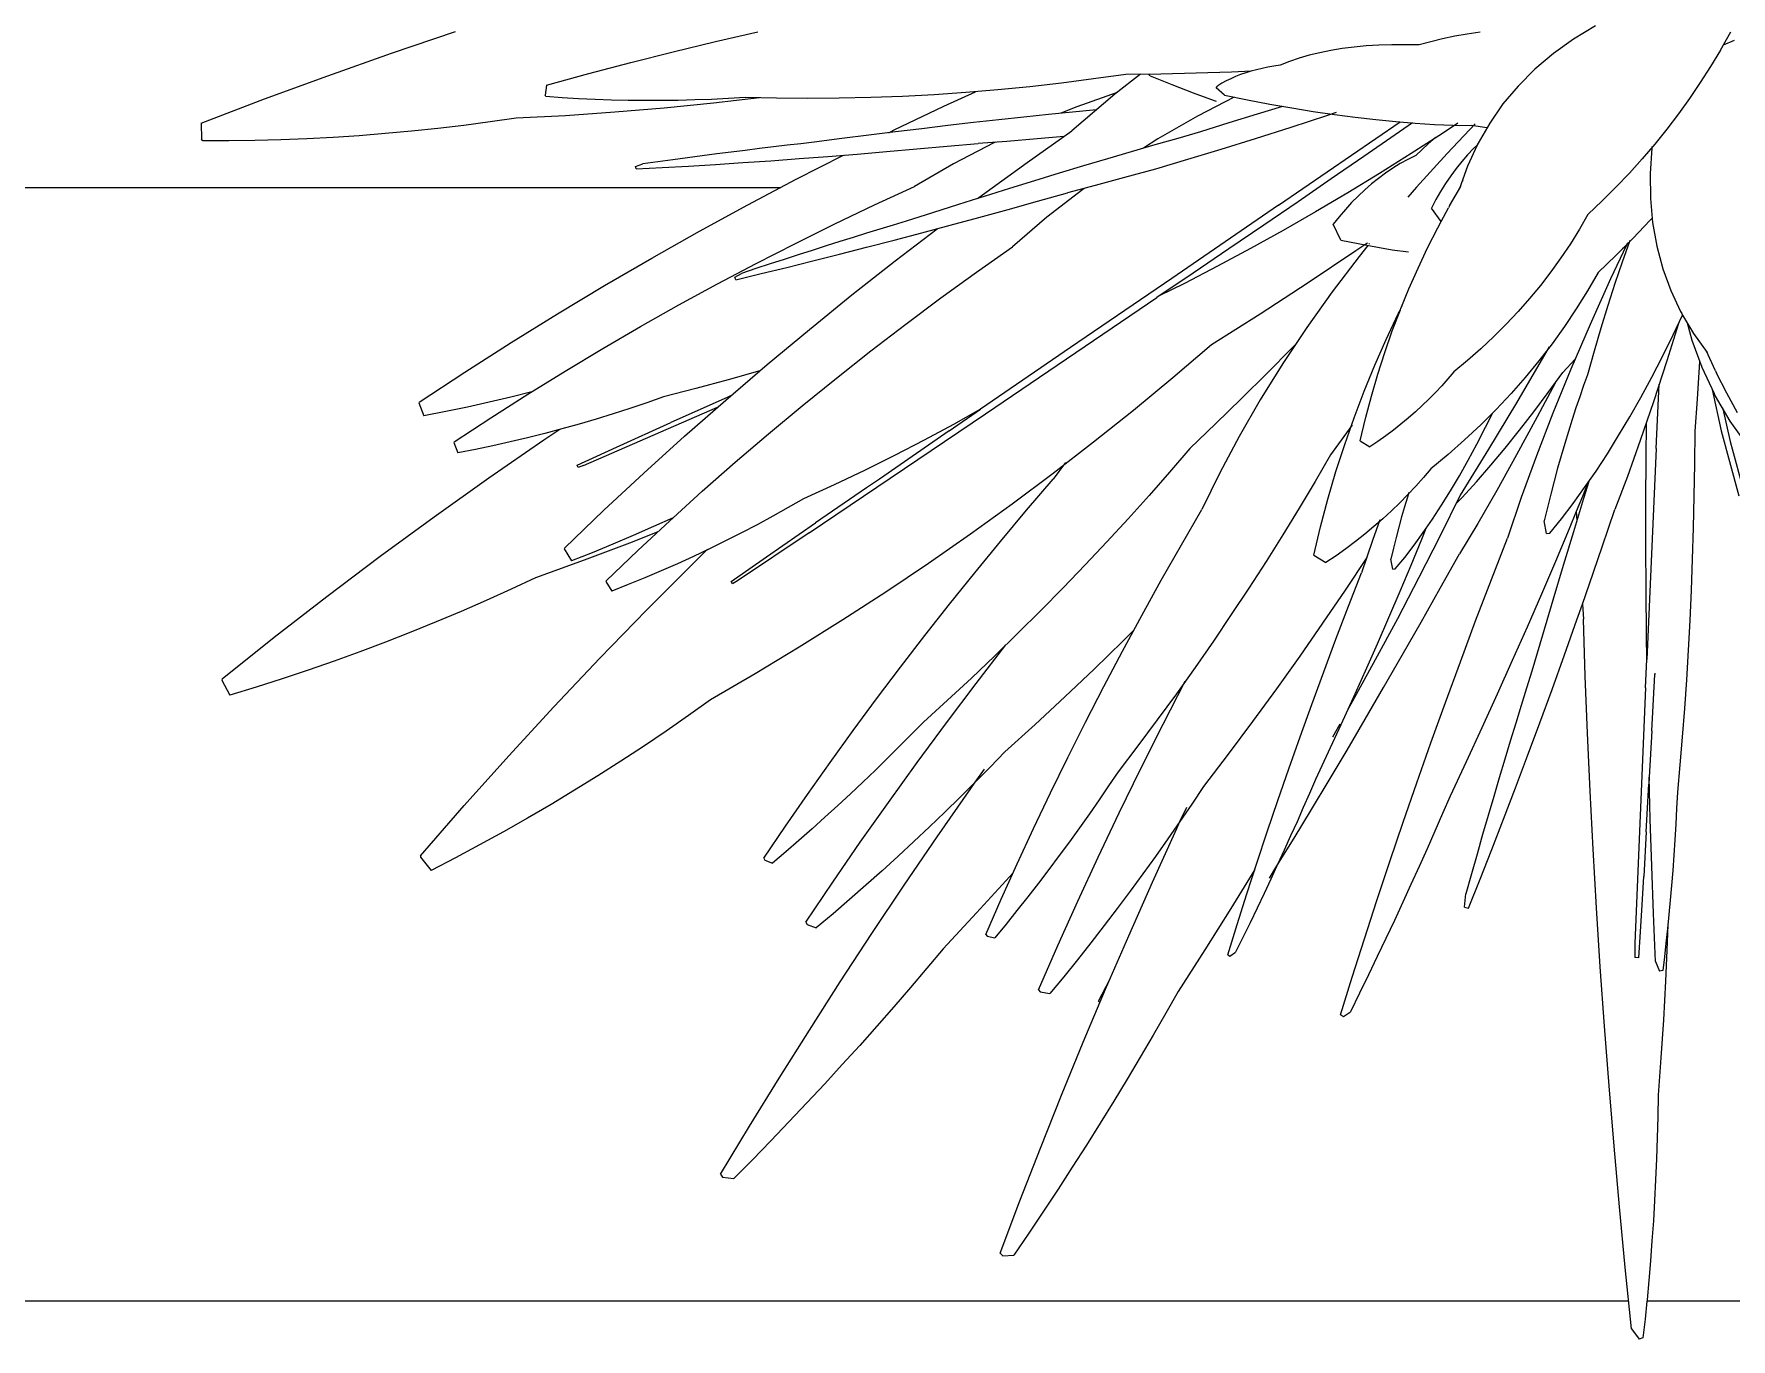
# Model space of a CAD drawing. Header units: metres. Extents: x 244.4 to 340.3, y -4.1 to 64.3.
# Drawn here: x 249.358 to 249.987, y 40.373 to 40.857 of the extents above; entities that cross this region are included whole.
import ezdxf

# ---------------------------------------------------------------- set-up
doc = ezdxf.new("R2010")
doc.units = ezdxf.units.M
doc.layers.add('Edges', color=7, linetype='Continuous')

msp = doc.modelspace()

# ---------------------------------------------------------------- linework, layer by layer
at = {"layer": 'Edges'}
for p, q in [((249.93662, 40.85987), (249.92851, 40.85496)), ((249.49048, 40.8497), (249.51413, 40.85774)), ((249.59486, 40.85024), (249.61053, 40.854)), ((249.61053, 40.854), (249.62622, 40.85758)), ((249.87555, 40.85394), (249.87132, 40.85275)), ((249.87992, 40.85502), (249.87555, 40.85394)), ((249.88444, 40.85597), (249.87992, 40.85502)), ((249.88911, 40.85679), (249.88444, 40.85597)), ((249.89392, 40.8575), (249.88911, 40.85679)), ((249.92851, 40.85496), (249.92102, 40.84959)), ((249.98289, 40.8508), (249.98678, 40.85768)), ((249.98803, 40.85439), (249.98396, 40.85268)), ((249.4669, 40.84136), (249.49048, 40.8497)), ((249.57919, 40.84628), (249.59486, 40.85024)), ((249.82678, 40.84781), (249.82318, 40.84658)), ((249.83053, 40.84891), (249.82678, 40.84781)), ((249.83444, 40.84988), (249.83053, 40.84891)), ((249.83851, 40.85071), (249.83444, 40.84988)), ((249.84274, 40.8514), (249.83851, 40.85071)), ((249.84712, 40.85196), (249.84274, 40.8514)), ((249.85166, 40.85239), (249.84712, 40.85196)), ((249.85635, 40.85268), (249.85166, 40.85239)), ((249.86119, 40.85284), (249.85635, 40.85268)), ((249.86618, 40.85286), (249.86119, 40.85284)), ((249.87132, 40.85275), (249.86618, 40.85286)), ((249.92102, 40.84959), (249.91414, 40.84378)), ((249.98289, 40.8508), (249.97926, 40.84476)), ((249.4434, 40.83273), (249.4669, 40.84136)), ((249.54791, 40.83783), (249.56354, 40.84215)), ((249.56354, 40.84215), (249.57919, 40.84628)), ((249.76251, 40.84185), (249.75064, 40.84014)), ((249.76801, 40.8419), (249.75849, 40.8345)), ((249.77553, 40.84197), (249.76251, 40.84185)), ((249.77163, 40.84132), (249.77114, 40.84193)), ((249.77163, 40.84132), (249.77961, 40.83811)), ((249.78858, 40.84227), (249.77553, 40.84197)), ((249.80167, 40.84273), (249.78858, 40.84227)), ((249.80325, 40.84104), (249.80149, 40.84026)), ((249.80918, 40.84309), (249.80167, 40.84273)), ((249.80508, 40.84176), (249.80325, 40.84104)), ((249.80697, 40.84242), (249.80508, 40.84176)), ((249.80894, 40.84303), (249.80697, 40.84242)), ((249.81097, 40.84358), (249.80894, 40.84303)), ((249.81306, 40.84407), (249.81097, 40.84358)), ((249.81523, 40.84451), (249.81306, 40.84407)), ((249.81746, 40.84489), (249.81523, 40.84451)), ((249.81975, 40.84522), (249.81746, 40.84489)), ((249.82318, 40.84658), (249.81975, 40.84522)), ((249.91414, 40.84378), (249.90791, 40.83754)), ((249.97926, 40.84476), (249.97545, 40.83882)), ((249.54791, 40.83783), (249.54733, 40.83418)), ((249.69152, 40.83431), (249.67977, 40.83369)), ((249.7033, 40.83511), (249.69152, 40.83431)), ((249.69512, 40.83001), (249.70682, 40.83541)), ((249.7151, 40.8361), (249.7033, 40.83511)), ((249.72693, 40.83726), (249.7151, 40.8361)), ((249.73878, 40.83861), (249.72693, 40.83726)), ((249.75064, 40.84014), (249.73878, 40.83861)), ((249.75849, 40.8345), (249.74258, 40.82091)), ((249.75935, 40.83516), (249.74443, 40.82985)), ((249.77961, 40.83811), (249.78748, 40.83507)), ((249.78748, 40.83507), (249.79524, 40.83219)), ((249.79603, 40.83683), (249.79662, 40.8376)), ((249.79916, 40.83413), (249.79603, 40.83683)), ((249.79818, 40.83854), (249.79662, 40.8376)), ((249.7998, 40.83943), (249.79818, 40.83854)), ((249.80149, 40.84026), (249.7998, 40.83943)), ((249.90791, 40.83754), (249.90232, 40.83088)), ((249.97545, 40.83882), (249.97148, 40.83297)), ((249.41997, 40.8238), (249.4434, 40.83273)), ((249.54767, 40.83367), (249.54733, 40.83418)), ((249.55371, 40.83322), (249.54767, 40.83367)), ((249.55979, 40.83285), (249.55371, 40.83322)), ((249.56588, 40.83255), (249.55979, 40.83285)), ((249.572, 40.83233), (249.56588, 40.83255)), ((249.57813, 40.83218), (249.572, 40.83233)), ((249.59143, 40.82933), (249.57316, 40.82779)), ((249.58429, 40.83211), (249.57813, 40.83218)), ((249.59046, 40.83212), (249.58429, 40.83211)), ((249.59665, 40.8322), (249.59046, 40.83212)), ((249.60972, 40.83117), (249.59143, 40.82933)), ((249.60286, 40.83236), (249.59665, 40.8322)), ((249.60908, 40.8326), (249.60286, 40.83236)), ((249.61531, 40.83291), (249.60908, 40.8326)), ((249.62683, 40.83317), (249.60972, 40.83117)), ((249.62156, 40.8333), (249.61531, 40.83291)), ((249.63311, 40.83302), (249.62156, 40.8333)), ((249.64472, 40.83291), (249.63311, 40.83302)), ((249.65636, 40.83299), (249.64472, 40.83291)), ((249.66805, 40.83325), (249.65636, 40.83299)), ((249.67977, 40.83369), (249.66805, 40.83325)), ((249.67676, 40.82124), (249.69512, 40.83001)), ((249.74443, 40.82985), (249.73851, 40.82743)), ((249.75165, 40.82873), (249.74282, 40.82787)), ((249.75174, 40.82874), (249.75165, 40.82873)), ((249.80267, 40.83341), (249.78906, 40.82636)), ((249.79524, 40.83219), (249.79608, 40.83189)), ((249.79916, 40.83413), (249.80759, 40.83241)), ((249.80759, 40.83241), (249.81588, 40.83084)), ((249.82064, 40.83), (249.81127, 40.82711)), ((249.81588, 40.83084), (249.82402, 40.82941)), ((249.82402, 40.82941), (249.83203, 40.82811)), ((249.83203, 40.82811), (249.83988, 40.82696)), ((249.90232, 40.83088), (249.89739, 40.82382)), ((249.97148, 40.83297), (249.96735, 40.82723)), ((249.41997, 40.8238), (249.42001, 40.81778)), ((249.50755, 40.8218), (249.49785, 40.82079)), ((249.51726, 40.82295), (249.50755, 40.8218)), ((249.52697, 40.82421), (249.51726, 40.82295)), ((249.53668, 40.82561), (249.52697, 40.82421)), ((249.55491, 40.82655), (249.53668, 40.82561)), ((249.57316, 40.82779), (249.55491, 40.82655)), ((249.68696, 40.82172), (249.67718, 40.82054)), ((249.6966, 40.82286), (249.68696, 40.82172)), ((249.70612, 40.82396), (249.6966, 40.82286)), ((249.7155, 40.825), (249.70612, 40.82396)), ((249.72475, 40.82601), (249.7155, 40.825)), ((249.73386, 40.82696), (249.72475, 40.82601)), ((249.74282, 40.82787), (249.73386, 40.82696)), ((249.78906, 40.82636), (249.77447, 40.81794)), ((249.80077, 40.82384), (249.79017, 40.8205)), ((249.81127, 40.82711), (249.80077, 40.82384)), ((249.82374, 40.8222), (249.81054, 40.81797)), ((249.81919, 40.79344), (249.86418, 40.82423)), ((249.83733, 40.82666), (249.82374, 40.8222)), ((249.84045, 40.82771), (249.83733, 40.82666)), ((249.83988, 40.82696), (249.84759, 40.82595)), ((249.84759, 40.82595), (249.85515, 40.82508)), ((249.85515, 40.82508), (249.86256, 40.82436)), ((249.86874, 40.82386), (249.86234, 40.81941)), ((249.86256, 40.82436), (249.86982, 40.82377)), ((249.86982, 40.82377), (249.87693, 40.82333)), ((249.87693, 40.82333), (249.88389, 40.82303)), ((249.88553, 40.82377), (249.87987, 40.81998)), ((249.89205, 40.82352), (249.8816, 40.81259)), ((249.88389, 40.82303), (249.89068, 40.82287)), ((249.89638, 40.82204), (249.89068, 40.82287)), ((249.89739, 40.82382), (249.89314, 40.81636)), ((249.96735, 40.82723), (249.96304, 40.82159)), ((249.42052, 40.81722), (249.42001, 40.81778)), ((249.43014, 40.81722), (249.42052, 40.81722)), ((249.43978, 40.81735), (249.43014, 40.81722)), ((249.44943, 40.81761), (249.43978, 40.81735)), ((249.45909, 40.81799), (249.44943, 40.81761)), ((249.46877, 40.8185), (249.45909, 40.81799)), ((249.47845, 40.81913), (249.46877, 40.8185)), ((249.48815, 40.8199), (249.47845, 40.81913)), ((249.49785, 40.82079), (249.48815, 40.8199)), ((249.63706, 40.81557), (249.63194, 40.81496)), ((249.64212, 40.81615), (249.63706, 40.81557)), ((249.64713, 40.81672), (249.64212, 40.81615)), ((249.65726, 40.81804), (249.64713, 40.81672)), ((249.66729, 40.81931), (249.65726, 40.81804)), ((249.67718, 40.82054), (249.66729, 40.81931)), ((249.67472, 40.82023), (249.67676, 40.82124)), ((249.69636, 40.81522), (249.70781, 40.81629)), ((249.71361, 40.81643), (249.69872, 40.8087)), ((249.71846, 40.81703), (249.70781, 40.81629)), ((249.71427, 40.81674), (249.71361, 40.81643)), ((249.72969, 40.81795), (249.71846, 40.81703)), ((249.72594, 40.80919), (249.74258, 40.82091)), ((249.7397, 40.81889), (249.72969, 40.81795)), ((249.77325, 40.8157), (249.7646, 40.81319)), ((249.77447, 40.81794), (249.76908, 40.81449)), ((249.78178, 40.81814), (249.77325, 40.8157)), ((249.79017, 40.8205), (249.78178, 40.81814)), ((249.81054, 40.81797), (249.79775, 40.81399)), ((249.86234, 40.81941), (249.85071, 40.81136)), ((249.87987, 40.81998), (249.86828, 40.81247)), ((249.87459, 40.81617), (249.86998, 40.81181)), ((249.87646, 40.81777), (249.87459, 40.81617)), ((249.87731, 40.8185), (249.87646, 40.81777)), ((249.89271, 40.81561), (249.88914, 40.80778)), ((249.89271, 40.81561), (249.89143, 40.81441)), ((249.89278, 40.81573), (249.89271, 40.81561)), ((249.89314, 40.81636), (249.89278, 40.81573)), ((249.89291, 40.81585), (249.89278, 40.81573)), ((249.95857, 40.81605), (249.95394, 40.81061)), ((249.96304, 40.82159), (249.95857, 40.81605)), ((249.58915, 40.80946), (249.58358, 40.80868)), ((249.59467, 40.81021), (249.58915, 40.80946)), ((249.60014, 40.81094), (249.59467, 40.81021)), ((249.60557, 40.81166), (249.60014, 40.81094)), ((249.61094, 40.81236), (249.60557, 40.81166)), ((249.61053, 40.80847), (249.62068, 40.80914)), ((249.61627, 40.81304), (249.61094, 40.81236)), ((249.62155, 40.8137), (249.61627, 40.81304)), ((249.62068, 40.80914), (249.63099, 40.80985)), ((249.62677, 40.81434), (249.62155, 40.8137)), ((249.63194, 40.81496), (249.62677, 40.81434)), ((249.63099, 40.80985), (249.64148, 40.81062)), ((249.64043, 40.80297), (249.65789, 40.8119)), ((249.64148, 40.81062), (249.65213, 40.81144)), ((249.65213, 40.81144), (249.66295, 40.81231)), ((249.66295, 40.81231), (249.67392, 40.81323)), ((249.67392, 40.81323), (249.68506, 40.8142)), ((249.68506, 40.8142), (249.69636, 40.81522)), ((249.70947, 40.79725), (249.72594, 40.80919)), ((249.75581, 40.8106), (249.74689, 40.80795)), ((249.7646, 40.81319), (249.75581, 40.8106)), ((249.7854, 40.81026), (249.77352, 40.80678)), ((249.79775, 40.81399), (249.7854, 40.81026)), ((249.85071, 40.81136), (249.83871, 40.8031)), ((249.86828, 40.81247), (249.85659, 40.80512)), ((249.8671, 40.81036), (249.86428, 40.80878)), ((249.86998, 40.81181), (249.8671, 40.81036)), ((249.8816, 40.81259), (249.87029, 40.80006)), ((249.88702, 40.80952), (249.88494, 40.80692)), ((249.88918, 40.81202), (249.88702, 40.80952)), ((249.89143, 40.81441), (249.88918, 40.81202)), ((249.95394, 40.81061), (249.94915, 40.80528)), ((249.95746, 40.81456), (249.95684, 40.8051)), ((249.95749, 40.81478), (249.95746, 40.81456)), ((249.95754, 40.81508), (249.95749, 40.81478)), ((249.58091, 40.80776), (249.58358, 40.80868)), ((249.58111, 40.80679), (249.58091, 40.80776)), ((249.58111, 40.80679), (249.59074, 40.8073)), ((249.59074, 40.8073), (249.60055, 40.80786)), ((249.60055, 40.80786), (249.61053, 40.80847)), ((249.62246, 40.79348), (249.64043, 40.80297)), ((249.69872, 40.8087), (249.68422, 40.80029)), ((249.73786, 40.80522), (249.72869, 40.80243)), ((249.74689, 40.80795), (249.73786, 40.80522)), ((249.76213, 40.80358), (249.75125, 40.80064)), ((249.77352, 40.80678), (249.76213, 40.80358)), ((249.83871, 40.8031), (249.82637, 40.79464)), ((249.85659, 40.80512), (249.84479, 40.79792)), ((249.85618, 40.80332), (249.85361, 40.80126)), ((249.85882, 40.80526), (249.85618, 40.80332)), ((249.86152, 40.80708), (249.85882, 40.80526)), ((249.86428, 40.80878), (249.86152, 40.80708)), ((249.88294, 40.80421), (249.88102, 40.80139)), ((249.88494, 40.80692), (249.88294, 40.80421)), ((249.88914, 40.80778), (249.88626, 40.79962)), ((249.94915, 40.80528), (249.94419, 40.80005)), ((249.95684, 40.8051), (249.95693, 40.79588)), ((248.67245, 40.79996), (249.63472, 40.79996)), ((249.66942, 40.79346), (249.68422, 40.80029)), ((249.70764, 40.79589), (249.70947, 40.79725)), ((249.71001, 40.79664), (249.70764, 40.79589)), ((249.71941, 40.79957), (249.71001, 40.79664)), ((249.72869, 40.80243), (249.71941, 40.79957)), ((249.72983, 40.79487), (249.7409, 40.79799)), ((249.74658, 40.79918), (249.73333, 40.78888)), ((249.75125, 40.80064), (249.7409, 40.79799)), ((249.74718, 40.7996), (249.74658, 40.79918)), ((249.84479, 40.79792), (249.83289, 40.79089)), ((249.84863, 40.79677), (249.84624, 40.79434)), ((249.85109, 40.79907), (249.84863, 40.79677)), ((249.85361, 40.80126), (249.85109, 40.79907)), ((249.87029, 40.80006), (249.86711, 40.79634)), ((249.87919, 40.79846), (249.87745, 40.79543)), ((249.88102, 40.80139), (249.87919, 40.79846)), ((249.88253, 40.79312), (249.88668, 40.80034)), ((249.88743, 40.80249), (249.8873, 40.80226)), ((249.94419, 40.80005), (249.93907, 40.79493)), ((249.60463, 40.78374), (249.62246, 40.79348)), ((249.65471, 40.78644), (249.66942, 40.79346)), ((249.69087, 40.79058), (249.68114, 40.78745)), ((249.7005, 40.79364), (249.69087, 40.79058)), ((249.70764, 40.79589), (249.7005, 40.79364)), ((249.70813, 40.78886), (249.71891, 40.79182)), ((249.71891, 40.79182), (249.72983, 40.79487)), ((249.81919, 40.79344), (249.77962, 40.76621)), ((249.82637, 40.79464), (249.81371, 40.78599)), ((249.83289, 40.79089), (249.82089, 40.78402)), ((249.84391, 40.79179), (249.84165, 40.78912)), ((249.84624, 40.79434), (249.84391, 40.79179)), ((249.87745, 40.79543), (249.87578, 40.79229)), ((249.87939, 40.78731), (249.87578, 40.79229)), ((249.87939, 40.78731), (249.8821, 40.79237)), ((249.88253, 40.79312), (249.8821, 40.79237)), ((249.93907, 40.79493), (249.93378, 40.78991)), ((249.95693, 40.79588), (249.95775, 40.78692)), ((249.64011, 40.77922), (249.65471, 40.78644)), ((249.67144, 40.78451), (249.66652, 40.78299)), ((249.67632, 40.78599), (249.67144, 40.78451)), ((249.68114, 40.78745), (249.67632, 40.78599)), ((249.67703, 40.77273), (249.69259, 40.78466)), ((249.68702, 40.78317), (249.6975, 40.78597)), ((249.6975, 40.78597), (249.70813, 40.78886)), ((249.73333, 40.78888), (249.72059, 40.77799)), ((249.81371, 40.78599), (249.80075, 40.77719)), ((249.82089, 40.78402), (249.80878, 40.77732)), ((249.84165, 40.78912), (249.83944, 40.78634)), ((249.84226, 40.78045), (249.83944, 40.78634)), ((249.87439, 40.7776), (249.87815, 40.78504)), ((249.87815, 40.78504), (249.87939, 40.78731)), ((249.93063, 40.78445), (249.9273, 40.77909)), ((249.93378, 40.78991), (249.93063, 40.78445)), ((249.95678, 40.78765), (249.95059, 40.78112)), ((249.9576, 40.78856), (249.95678, 40.78765)), ((249.95775, 40.78692), (249.95929, 40.77823)), ((249.58694, 40.77377), (249.60463, 40.78374)), ((249.62561, 40.77181), (249.64011, 40.77922)), ((249.65146, 40.77827), (249.64634, 40.77664)), ((249.65652, 40.77987), (249.65146, 40.77827)), ((249.65649, 40.77523), (249.66651, 40.77779)), ((249.66155, 40.78144), (249.65652, 40.77987)), ((249.66652, 40.78299), (249.66155, 40.78144)), ((249.66651, 40.77779), (249.67669, 40.78044)), ((249.67669, 40.78044), (249.68702, 40.78317)), ((249.70726, 40.76861), (249.72059, 40.77799)), ((249.84226, 40.78045), (249.85181, 40.77852)), ((249.85109, 40.77866), (249.84785, 40.77643)), ((249.85227, 40.77844), (249.84901, 40.77438)), ((249.85209, 40.77935), (249.85109, 40.77866)), ((249.85181, 40.77852), (249.86125, 40.77689)), ((249.85288, 40.77919), (249.85266, 40.77892)), ((249.9273, 40.77909), (249.92378, 40.77384)), ((249.94807, 40.7786), (249.9422, 40.76607)), ((249.95059, 40.78112), (249.94419, 40.77472)), ((249.94917, 40.77989), (249.94646, 40.77222)), ((249.94649, 40.77743), (249.94762, 40.77764)), ((249.94843, 40.77937), (249.94807, 40.7786)), ((249.9493, 40.78024), (249.94917, 40.77989)), ((249.95929, 40.77823), (249.96154, 40.76983)), ((249.56939, 40.76357), (249.58694, 40.77377)), ((249.61122, 40.7642), (249.62561, 40.77181)), ((249.63072, 40.77158), (249.62542, 40.76985)), ((249.63597, 40.7733), (249.63072, 40.77158)), ((249.64118, 40.77498), (249.63597, 40.7733)), ((249.63693, 40.77033), (249.64663, 40.77274)), ((249.64634, 40.77664), (249.64118, 40.77498)), ((249.64663, 40.77274), (249.65649, 40.77523)), ((249.66107, 40.76015), (249.67703, 40.77273)), ((249.80075, 40.77719), (249.78754, 40.76823)), ((249.80878, 40.77732), (249.79658, 40.77078)), ((249.84785, 40.77643), (249.83019, 40.76461)), ((249.84901, 40.77438), (249.83908, 40.76128)), ((249.86125, 40.77689), (249.8673, 40.77604)), ((249.87083, 40.77005), (249.87439, 40.7776)), ((249.92378, 40.77384), (249.92008, 40.7687)), ((249.94419, 40.77472), (249.9376, 40.76846)), ((249.94646, 40.77222), (249.9438, 40.76432)), ((249.61762, 40.76669), (249.62009, 40.76808)), ((249.618, 40.76577), (249.61762, 40.76669)), ((249.618, 40.76577), (249.62738, 40.76801)), ((249.62542, 40.76985), (249.62009, 40.76808)), ((249.62738, 40.76801), (249.63693, 40.77033)), ((249.69406, 40.75904), (249.70726, 40.76861)), ((249.77962, 40.76621), (249.74207, 40.74062)), ((249.78754, 40.76823), (249.77408, 40.75915)), ((249.79658, 40.77078), (249.78429, 40.76441)), ((249.86746, 40.7624), (249.87083, 40.77005)), ((249.92008, 40.7687), (249.9162, 40.76367)), ((249.9376, 40.76846), (249.93367, 40.76164)), ((249.9422, 40.76607), (249.93461, 40.74916)), ((249.96154, 40.76983), (249.9645, 40.76174)), ((249.55199, 40.75313), (249.56939, 40.76357)), ((249.59693, 40.7564), (249.61122, 40.7642)), ((249.64529, 40.74735), (249.66107, 40.76015)), ((249.681, 40.74931), (249.69406, 40.75904)), ((249.71051, 40.71603), (249.77408, 40.75915)), ((249.78429, 40.76441), (249.77492, 40.75972)), ((249.83019, 40.76461), (249.81235, 40.75301)), ((249.83908, 40.76128), (249.82966, 40.74803)), ((249.86448, 40.75511), (249.86746, 40.7624)), ((249.9162, 40.76367), (249.91215, 40.75874)), ((249.93367, 40.76164), (249.9295, 40.75495)), ((249.9438, 40.76432), (249.94119, 40.7562)), ((249.9645, 40.76174), (249.96816, 40.75398)), ((249.53474, 40.74245), (249.55199, 40.75313)), ((249.58276, 40.74842), (249.59693, 40.7564)), ((249.81235, 40.75301), (249.79435, 40.74165)), ((249.859, 40.74366), (249.86345, 40.75308)), ((249.86131, 40.74679), (249.86429, 40.75464)), ((249.86345, 40.75308), (249.86429, 40.75464)), ((249.86429, 40.75464), (249.86448, 40.75511)), ((249.86448, 40.75511), (249.86509, 40.75633)), ((249.90791, 40.75393), (249.9035, 40.74924)), ((249.91215, 40.75874), (249.90791, 40.75393)), ((249.9295, 40.75495), (249.92511, 40.7484)), ((249.94119, 40.7562), (249.93862, 40.74785)), ((249.96538, 40.74533), (249.96886, 40.75265)), ((249.96816, 40.75398), (249.96854, 40.7532)), ((249.96854, 40.7532), (249.96886, 40.75265)), ((249.96886, 40.75265), (249.9689, 40.75273)), ((249.96886, 40.75265), (249.9729, 40.74578)), ((249.56871, 40.74024), (249.58276, 40.74842)), ((249.62969, 40.73435), (249.64529, 40.74735)), ((249.66808, 40.7394), (249.681, 40.74931)), ((249.82966, 40.74803), (249.82075, 40.73466)), ((249.85853, 40.73883), (249.86131, 40.74679)), ((249.9035, 40.74924), (249.89891, 40.74466)), ((249.92511, 40.7484), (249.9205, 40.74198)), ((249.93461, 40.74916), (249.92748, 40.73256)), ((249.93862, 40.74785), (249.93611, 40.73928)), ((249.96736, 40.74949), (249.96303, 40.73572)), ((249.97045, 40.7501), (249.97052, 40.74983)), ((249.97052, 40.74983), (249.97225, 40.74339)), ((249.51764, 40.73155), (249.53474, 40.74245)), ((249.55477, 40.73188), (249.56871, 40.74024)), ((249.74207, 40.74062), (249.70872, 40.71775)), ((249.79435, 40.74165), (249.77999, 40.72938)), ((249.82426, 40.7405), (249.81493, 40.7311)), ((249.82548, 40.74176), (249.82426, 40.7405)), ((249.8548, 40.73411), (249.859, 40.74366)), ((249.89414, 40.74019), (249.88921, 40.73584)), ((249.89891, 40.74466), (249.89414, 40.74019)), ((249.9205, 40.74198), (249.91565, 40.73569)), ((249.91942, 40.74084), (249.91739, 40.73734)), ((249.96142, 40.73734), (249.96538, 40.74533)), ((249.97225, 40.74339), (249.97595, 40.73329)), ((249.9729, 40.74578), (249.97793, 40.73875)), ((249.61428, 40.72114), (249.62969, 40.73435)), ((249.6553, 40.72932), (249.66808, 40.7394)), ((249.82075, 40.73466), (249.81239, 40.72122)), ((249.85084, 40.72443), (249.8548, 40.73411)), ((249.85595, 40.73077), (249.85853, 40.73883)), ((249.88921, 40.73584), (249.8841, 40.73161)), ((249.91739, 40.73734), (249.90728, 40.72018)), ((249.91565, 40.73569), (249.91059, 40.72955)), ((249.92908, 40.73628), (249.92444, 40.73137)), ((249.92847, 40.73564), (249.92846, 40.73484)), ((249.93611, 40.73928), (249.93364, 40.73049)), ((249.95742, 40.72961), (249.96142, 40.73734)), ((249.96303, 40.73572), (249.95804, 40.72047)), ((249.9752, 40.73534), (249.97508, 40.73344)), ((249.98112, 40.73196), (249.97758, 40.7395)), ((249.5007, 40.72042), (249.51764, 40.73155)), ((249.54095, 40.72333), (249.55477, 40.73188)), ((249.61523, 40.72861), (249.60325, 40.72539)), ((249.6269, 40.73196), (249.61523, 40.72861)), ((249.64266, 40.71907), (249.6553, 40.72932)), ((249.77999, 40.72938), (249.76541, 40.71734)), ((249.81493, 40.7311), (249.80548, 40.72174)), ((249.85357, 40.72262), (249.85595, 40.73077)), ((249.88191, 40.72902), (249.87965, 40.72648)), ((249.8841, 40.73161), (249.88191, 40.72902)), ((249.91059, 40.72955), (249.9053, 40.72354)), ((249.92179, 40.7277), (249.91505, 40.71495)), ((249.91909, 40.72397), (249.92444, 40.73137)), ((249.92748, 40.73256), (249.92085, 40.71632)), ((249.93364, 40.73049), (249.93219, 40.7265)), ((249.95338, 40.72214), (249.95742, 40.72961)), ((249.97508, 40.73344), (249.97427, 40.72146)), ((249.97595, 40.73329), (249.98052, 40.72361)), ((249.98112, 40.73196), (249.98149, 40.73118)), ((249.98523, 40.72374), (249.98149, 40.73118)), ((249.53461, 40.72226), (249.52661, 40.72035)), ((249.52726, 40.7146), (249.54095, 40.72333)), ((249.54239, 40.72422), (249.53461, 40.72226)), ((249.59121, 40.72237), (249.58502, 40.72018)), ((249.60325, 40.72539), (249.59121, 40.72237)), ((249.61481, 40.72212), (249.59394, 40.71278)), ((249.59905, 40.70773), (249.61428, 40.72114)), ((249.61609, 40.72269), (249.61481, 40.72212)), ((249.80548, 40.72174), (249.79591, 40.71245)), ((249.81239, 40.72122), (249.80459, 40.70771)), ((249.84712, 40.71462), (249.85084, 40.72443)), ((249.85139, 40.71436), (249.85357, 40.72262)), ((249.8749, 40.72154), (249.87241, 40.71914)), ((249.87731, 40.72399), (249.8749, 40.72154)), ((249.87965, 40.72648), (249.87731, 40.72399)), ((249.9053, 40.72354), (249.89979, 40.71768)), ((249.91376, 40.71683), (249.91909, 40.72397)), ((249.93075, 40.72241), (249.92934, 40.71822)), ((249.93219, 40.7265), (249.93075, 40.72241)), ((249.94929, 40.71493), (249.95338, 40.72214)), ((249.95908, 40.70323), (249.96018, 40.72701)), ((249.97427, 40.72146), (249.9734, 40.70966)), ((249.97984, 40.72505), (249.98322, 40.70978)), ((249.98052, 40.72361), (249.98099, 40.72263)), ((249.98099, 40.72263), (249.98644, 40.71337)), ((249.98917, 40.71639), (249.98523, 40.72374)), ((249.5007, 40.72042), (249.50054, 40.72015)), ((249.50054, 40.72015), (249.50243, 40.71527)), ((249.51052, 40.71686), (249.50243, 40.71527)), ((249.51858, 40.71855), (249.51052, 40.71686)), ((249.52661, 40.72035), (249.51858, 40.71855)), ((249.56158, 40.69686), (249.61125, 40.71848)), ((249.57254, 40.71604), (249.56625, 40.7141)), ((249.57879, 40.71807), (249.57254, 40.71604)), ((249.58502, 40.72018), (249.57879, 40.71807)), ((249.63016, 40.70866), (249.64266, 40.71907)), ((249.64519, 40.67196), (249.71051, 40.71603)), ((249.69708, 40.70973), (249.70872, 40.71775)), ((249.70872, 40.71775), (249.6987, 40.71213)), ((249.76541, 40.71734), (249.75063, 40.70553)), ((249.86985, 40.71679), (249.86722, 40.7145)), ((249.87241, 40.71914), (249.86985, 40.71679)), ((249.89979, 40.71768), (249.89406, 40.71196)), ((249.89588, 40.71105), (249.89856, 40.71645)), ((249.90728, 40.72018), (249.89697, 40.70301)), ((249.91505, 40.71495), (249.90739, 40.70084)), ((249.90843, 40.70995), (249.91376, 40.71683)), ((249.92085, 40.71632), (249.91471, 40.70045)), ((249.92934, 40.71822), (249.92795, 40.71394)), ((249.94517, 40.70797), (249.94929, 40.71493)), ((249.95804, 40.72047), (249.95317, 40.70618)), ((249.98367, 40.71826), (249.98374, 40.71796)), ((249.98374, 40.71796), (249.98653, 40.70575)), ((249.51369, 40.70568), (249.52726, 40.7146)), ((249.54724, 40.70876), (249.54085, 40.70715)), ((249.54686, 40.70642), (249.55283, 40.71043)), ((249.5536, 40.71046), (249.54724, 40.70876)), ((249.55994, 40.71223), (249.5536, 40.71046)), ((249.56625, 40.7141), (249.55994, 40.71223)), ((249.57381, 40.7037), (249.59394, 40.71278)), ((249.61782, 40.69808), (249.63016, 40.70866)), ((249.69708, 40.70973), (249.67124, 40.69188)), ((249.6987, 40.71213), (249.68779, 40.70625)), ((249.79591, 40.71245), (249.78622, 40.7032)), ((249.8463, 40.71175), (249.83844, 40.70091)), ((249.84366, 40.70469), (249.84712, 40.71462)), ((249.84635, 40.71182), (249.8463, 40.71175)), ((249.84941, 40.70602), (249.85139, 40.71436)), ((249.86174, 40.71005), (249.85889, 40.7079)), ((249.86451, 40.71225), (249.86174, 40.71005)), ((249.86722, 40.7145), (249.86451, 40.71225)), ((249.89406, 40.71196), (249.88811, 40.70639)), ((249.89268, 40.70486), (249.89588, 40.71105)), ((249.9031, 40.70333), (249.90843, 40.70995)), ((249.92657, 40.70956), (249.92522, 40.70509)), ((249.92795, 40.71394), (249.92657, 40.70956)), ((249.95533, 40.69976), (249.95546, 40.7129)), ((249.9734, 40.70966), (249.97327, 40.69754)), ((249.98322, 40.70978), (249.98968, 40.68561)), ((249.98644, 40.71337), (249.99272, 40.70459)), ((249.51369, 40.70568), (249.51356, 40.70547)), ((249.51356, 40.70547), (249.51507, 40.70156)), ((249.52155, 40.70283), (249.51507, 40.70156)), ((249.52801, 40.70418), (249.52155, 40.70283)), ((249.52647, 40.69229), (249.54686, 40.70642)), ((249.53444, 40.70563), (249.52801, 40.70418)), ((249.54085, 40.70715), (249.53444, 40.70563)), ((249.55921, 40.69707), (249.57381, 40.7037)), ((249.58401, 40.69412), (249.59905, 40.70773)), ((249.68779, 40.70625), (249.67679, 40.70055)), ((249.75063, 40.70553), (249.73563, 40.69395)), ((249.78622, 40.7032), (249.77876, 40.69448)), ((249.80459, 40.70771), (249.79736, 40.69417)), ((249.84043, 40.69463), (249.84366, 40.70469)), ((249.84941, 40.70602), (249.85298, 40.70376)), ((249.85597, 40.7058), (249.85298, 40.70376)), ((249.85889, 40.7079), (249.85597, 40.7058)), ((249.88811, 40.70639), (249.88195, 40.70096)), ((249.89697, 40.70301), (249.88649, 40.68585)), ((249.88944, 40.69888), (249.89268, 40.70486)), ((249.89778, 40.69697), (249.9031, 40.70333)), ((249.92522, 40.70509), (249.92389, 40.70053)), ((249.94101, 40.70128), (249.94517, 40.70797)), ((249.95317, 40.70618), (249.94842, 40.69288)), ((249.95908, 40.70323), (249.95561, 40.62497)), ((249.98653, 40.70575), (249.99183, 40.68624)), ((249.5596, 40.69615), (249.55921, 40.69707)), ((249.56158, 40.69686), (249.5596, 40.69615)), ((249.60562, 40.68734), (249.61782, 40.69808)), ((249.67679, 40.70055), (249.66568, 40.69504)), ((249.74021, 40.69805), (249.73562, 40.69186)), ((249.83844, 40.70091), (249.83268, 40.69099)), ((249.88195, 40.70096), (249.87557, 40.69568)), ((249.88617, 40.6931), (249.88944, 40.69888)), ((249.89247, 40.69088), (249.89778, 40.69697)), ((249.90739, 40.70084), (249.90002, 40.68767)), ((249.91471, 40.70045), (249.90909, 40.685)), ((249.92389, 40.70053), (249.92258, 40.69587)), ((249.93681, 40.69485), (249.94101, 40.70128)), ((249.95525, 40.68358), (249.95533, 40.69976)), ((249.97327, 40.69754), (249.97307, 40.68559)), ((249.50628, 40.67791), (249.52647, 40.69229)), ((249.56916, 40.68031), (249.58401, 40.69412)), ((249.65447, 40.68971), (249.64317, 40.68456)), ((249.66568, 40.69504), (249.65447, 40.68971)), ((249.67124, 40.69188), (249.66643, 40.68858)), ((249.73563, 40.69395), (249.72043, 40.68261)), ((249.72579, 40.68034), (249.73562, 40.69186)), ((249.77876, 40.69448), (249.77116, 40.6858)), ((249.79736, 40.69417), (249.79072, 40.68062)), ((249.83268, 40.69099), (249.82677, 40.68108)), ((249.83746, 40.68445), (249.84043, 40.69463)), ((249.87284, 40.69245), (249.87002, 40.68927)), ((249.87557, 40.69568), (249.87284, 40.69245)), ((249.88287, 40.68753), (249.88617, 40.6931)), ((249.88717, 40.68505), (249.89247, 40.69088)), ((249.92128, 40.69112), (249.92001, 40.68629)), ((249.92258, 40.69587), (249.92128, 40.69112)), ((249.93382, 40.6905), (249.93177, 40.68543)), ((249.93418, 40.69102), (249.9322, 40.68468)), ((249.93258, 40.68869), (249.93681, 40.69485)), ((249.94842, 40.69288), (249.94381, 40.6806)), ((249.59482, 40.67756), (249.60562, 40.68734)), ((249.64317, 40.68456), (249.63748, 40.68129)), ((249.66643, 40.68858), (249.64759, 40.67562)), ((249.77116, 40.6858), (249.76342, 40.67716)), ((249.83474, 40.67414), (249.83746, 40.68445)), ((249.8671, 40.68616), (249.86408, 40.6831)), ((249.86688, 40.68522), (249.86582, 40.68156)), ((249.86738, 40.68684), (249.86688, 40.68522)), ((249.8672, 40.68627), (249.8671, 40.68616)), ((249.87002, 40.68927), (249.8672, 40.68627)), ((249.88649, 40.68585), (249.87894, 40.67064)), ((249.87953, 40.68217), (249.88287, 40.68753)), ((249.88491, 40.68267), (249.88717, 40.68505)), ((249.90002, 40.68767), (249.89295, 40.67544)), ((249.90909, 40.685), (249.90399, 40.67)), ((249.92001, 40.68629), (249.91876, 40.68136)), ((249.9283, 40.68279), (249.93258, 40.68869)), ((249.9322, 40.68468), (249.92842, 40.67236)), ((249.93177, 40.68543), (249.9295, 40.67991)), ((249.95525, 40.66723), (249.95525, 40.68358)), ((249.97307, 40.68559), (249.97279, 40.67381)), ((249.4863, 40.66328), (249.50628, 40.67791)), ((249.5545, 40.66631), (249.56916, 40.68031)), ((249.59482, 40.67756), (249.58753, 40.67424)), ((249.59357, 40.67643), (249.59482, 40.67756)), ((249.63174, 40.67809), (249.62595, 40.67497)), ((249.63748, 40.68129), (249.63174, 40.67809)), ((249.72043, 40.68261), (249.70503, 40.6715)), ((249.71612, 40.66877), (249.72579, 40.68034)), ((249.76342, 40.67716), (249.75553, 40.66857)), ((249.78313, 40.66751), (249.79072, 40.68062)), ((249.82677, 40.68108), (249.82071, 40.67119)), ((249.85778, 40.67718), (249.8545, 40.67431)), ((249.86098, 40.68011), (249.85778, 40.67718)), ((249.86408, 40.6831), (249.86098, 40.68011)), ((249.86477, 40.67784), (249.86373, 40.67403)), ((249.86582, 40.68156), (249.86477, 40.67784)), ((249.87278, 40.67208), (249.87617, 40.67702)), ((249.87617, 40.67702), (249.87953, 40.68217)), ((249.91876, 40.68136), (249.91754, 40.67634)), ((249.91965, 40.67179), (249.92399, 40.67716)), ((249.92399, 40.67716), (249.9283, 40.68279)), ((249.9295, 40.67991), (249.92683, 40.67345)), ((249.9295, 40.67991), (249.92968, 40.67648)), ((249.93908, 40.6667), (249.94381, 40.6806)), ((249.58, 40.67092), (249.57242, 40.6677)), ((249.58912, 40.67229), (249.57966, 40.66854)), ((249.58753, 40.67424), (249.58, 40.67092)), ((249.58168, 40.66537), (249.59357, 40.67643)), ((249.62012, 40.67192), (249.61425, 40.66895)), ((249.64519, 40.67196), (249.61864, 40.65412)), ((249.62595, 40.67497), (249.62012, 40.67192)), ((249.62943, 40.66305), (249.64759, 40.67562)), ((249.70503, 40.6715), (249.68944, 40.66064)), ((249.82071, 40.67119), (249.81451, 40.66131)), ((249.83226, 40.66372), (249.83474, 40.67414)), ((249.85112, 40.6715), (249.84766, 40.66876)), ((249.8545, 40.67431), (249.85112, 40.6715)), ((249.85673, 40.67673), (249.85396, 40.66913)), ((249.86373, 40.67403), (249.86271, 40.67016)), ((249.86935, 40.66736), (249.87278, 40.67208)), ((249.87377, 40.67353), (249.87213, 40.66947)), ((249.89295, 40.67544), (249.88619, 40.6642)), ((249.91844, 40.6717), (249.91754, 40.67634)), ((249.91844, 40.6717), (249.91965, 40.67179)), ((249.92683, 40.67345), (249.92177, 40.66137)), ((249.92842, 40.67236), (249.92461, 40.6598)), ((249.97279, 40.67381), (249.97244, 40.66219)), ((249.5545, 40.66631), (249.5544, 40.66602)), ((249.5544, 40.66602), (249.55714, 40.66156)), ((249.5648, 40.66458), (249.55714, 40.66156)), ((249.57966, 40.66854), (249.56182, 40.66178)), ((249.57242, 40.6677), (249.5648, 40.66458)), ((249.56994, 40.65415), (249.58168, 40.66537)), ((249.60834, 40.66606), (249.60238, 40.66324)), ((249.60244, 40.66087), (249.60757, 40.66589)), ((249.61425, 40.66895), (249.60834, 40.66606)), ((249.70661, 40.65717), (249.71612, 40.66877)), ((249.75553, 40.66857), (249.7475, 40.66003)), ((249.77571, 40.65439), (249.78313, 40.66751)), ((249.8441, 40.66608), (249.84046, 40.66346)), ((249.84766, 40.66876), (249.8441, 40.66608)), ((249.85396, 40.66913), (249.84988, 40.65711)), ((249.86171, 40.66621), (249.86073, 40.66219)), ((249.86271, 40.67016), (249.86171, 40.66621)), ((249.8659, 40.66284), (249.86935, 40.66736)), ((249.87213, 40.66947), (249.86818, 40.65987)), ((249.87894, 40.67064), (249.87117, 40.6554)), ((249.89802, 40.6546), (249.90399, 40.67)), ((249.93438, 40.65309), (249.93908, 40.6667)), ((249.95533, 40.65072), (249.95525, 40.66723)), ((249.46653, 40.64839), (249.4863, 40.66328)), ((249.56182, 40.66178), (249.54386, 40.6553)), ((249.58492, 40.64329), (249.60244, 40.66087)), ((249.59639, 40.6605), (249.59036, 40.65785)), ((249.60238, 40.66324), (249.59639, 40.6605)), ((249.61627, 40.65391), (249.62943, 40.66305)), ((249.68944, 40.66064), (249.67366, 40.65002)), ((249.7475, 40.66003), (249.73933, 40.65154)), ((249.81451, 40.66131), (249.80815, 40.65146)), ((249.83226, 40.66372), (249.83673, 40.6609)), ((249.84046, 40.66346), (249.83673, 40.6609)), ((249.85182, 40.66284), (249.84378, 40.65068)), ((249.86145, 40.65848), (249.86073, 40.66219)), ((249.86145, 40.65848), (249.86242, 40.65855)), ((249.86242, 40.65855), (249.8659, 40.66284)), ((249.86818, 40.65987), (249.86412, 40.6502)), ((249.87903, 40.65139), (249.88619, 40.6642)), ((249.92177, 40.66137), (249.91657, 40.6492)), ((249.92461, 40.6598), (249.92077, 40.647)), ((249.97244, 40.66219), (249.97202, 40.65075)), ((249.54386, 40.6553), (249.53473, 40.65104)), ((249.56994, 40.65415), (249.56985, 40.65392)), ((249.56985, 40.65392), (249.57205, 40.65035)), ((249.57819, 40.65277), (249.57205, 40.65035)), ((249.58429, 40.65527), (249.57819, 40.65277)), ((249.59036, 40.65785), (249.58429, 40.65527)), ((249.61682, 40.65307), (249.61627, 40.65391)), ((249.61864, 40.65412), (249.61682, 40.65307)), ((249.69725, 40.64553), (249.70661, 40.65717)), ((249.76844, 40.64127), (249.77571, 40.65439)), ((249.8451, 40.64477), (249.84988, 40.65711)), ((249.87117, 40.6554), (249.86318, 40.64013)), ((249.89219, 40.63931), (249.89802, 40.6546)), ((249.93174, 40.64554), (249.93438, 40.65309)), ((249.44699, 40.63325), (249.46653, 40.64839)), ((249.52553, 40.64688), (249.51628, 40.64285)), ((249.53473, 40.65104), (249.52553, 40.64688)), ((249.67366, 40.65002), (249.65769, 40.63965)), ((249.73933, 40.65154), (249.73103, 40.64311)), ((249.80815, 40.65146), (249.80165, 40.64164)), ((249.84378, 40.65068), (249.83548, 40.63845)), ((249.86412, 40.6502), (249.85995, 40.64045)), ((249.87195, 40.63884), (249.87903, 40.65139)), ((249.91657, 40.6492), (249.91124, 40.63694)), ((249.92077, 40.647), (249.91692, 40.63397)), ((249.95548, 40.63405), (249.95533, 40.65072)), ((249.97202, 40.65075), (249.97151, 40.63949)), ((249.51628, 40.64285), (249.50697, 40.63893)), ((249.56766, 40.6255), (249.58492, 40.64329)), ((249.65769, 40.63965), (249.64153, 40.62953)), ((249.68807, 40.63386), (249.69725, 40.64553)), ((249.73103, 40.64311), (249.72259, 40.63473)), ((249.76135, 40.62813), (249.76844, 40.64127)), ((249.80165, 40.64164), (249.795, 40.63184)), ((249.84043, 40.63253), (249.8451, 40.64477)), ((249.86318, 40.64013), (249.85499, 40.62483)), ((249.85995, 40.64045), (249.85568, 40.63063)), ((249.88652, 40.62414), (249.89219, 40.63931)), ((249.9251, 40.62671), (249.92972, 40.63976)), ((249.92972, 40.63976), (249.93174, 40.64554)), ((249.93174, 40.64554), (249.93217, 40.63993)), ((249.93283, 40.61887), (249.93217, 40.63993)), ((249.97151, 40.63949), (249.97094, 40.62841)), ((249.42766, 40.61787), (249.44699, 40.63325)), ((249.4976, 40.63513), (249.48818, 40.63144)), ((249.50697, 40.63893), (249.4976, 40.63513)), ((249.67904, 40.62215), (249.68807, 40.63386)), ((249.72259, 40.63473), (249.71401, 40.62641)), ((249.7655, 40.63582), (249.7615, 40.63184)), ((249.83548, 40.63845), (249.827, 40.62626)), ((249.86496, 40.62657), (249.87195, 40.63884)), ((249.91124, 40.63694), (249.90578, 40.62459)), ((249.91692, 40.63397), (249.91304, 40.6207)), ((249.95561, 40.62497), (249.95548, 40.63405)), ((249.4787, 40.62788), (249.46917, 40.62443)), ((249.48818, 40.63144), (249.4787, 40.62788)), ((249.64153, 40.62953), (249.62521, 40.61966)), ((249.70713, 40.61614), (249.71813, 40.6304)), ((249.7615, 40.63184), (249.7508, 40.62145)), ((249.75442, 40.61499), (249.76135, 40.62813)), ((249.795, 40.63184), (249.78821, 40.62208)), ((249.83588, 40.62038), (249.84043, 40.63253)), ((249.85568, 40.63063), (249.85131, 40.62074)), ((249.92051, 40.61395), (249.9251, 40.62671)), ((249.97094, 40.62841), (249.97029, 40.61751)), ((249.45959, 40.6211), (249.44996, 40.6179)), ((249.46917, 40.62443), (249.45959, 40.6211)), ((249.55065, 40.6075), (249.56766, 40.6255)), ((249.67018, 40.61041), (249.67904, 40.62215)), ((249.71401, 40.62641), (249.70531, 40.61815)), ((249.7508, 40.62145), (249.73993, 40.61114)), ((249.78821, 40.62208), (249.78128, 40.61234)), ((249.827, 40.62626), (249.81835, 40.61411)), ((249.85499, 40.62483), (249.84658, 40.60951)), ((249.85131, 40.62074), (249.84684, 40.61079)), ((249.85806, 40.61457), (249.86496, 40.62657)), ((249.88099, 40.60909), (249.88652, 40.62414)), ((249.90578, 40.62459), (249.9002, 40.61217)), ((249.91304, 40.6207), (249.91105, 40.61438)), ((249.95516, 40.61451), (249.95561, 40.62497)), ((249.42766, 40.61787), (249.42759, 40.61733)), ((249.42759, 40.61733), (249.43057, 40.61185)), ((249.44029, 40.61481), (249.43057, 40.61185)), ((249.44996, 40.6179), (249.44029, 40.61481)), ((249.62521, 40.61966), (249.60871, 40.61005)), ((249.69607, 40.60148), (249.70713, 40.61614)), ((249.70531, 40.61815), (249.69648, 40.60995)), ((249.74765, 40.60184), (249.75442, 40.61499)), ((249.77637, 40.601), (249.78461, 40.61702)), ((249.83145, 40.60832), (249.83588, 40.62038)), ((249.85124, 40.60285), (249.85806, 40.61457)), ((249.91105, 40.61438), (249.90905, 40.60795)), ((249.93365, 40.59765), (249.93283, 40.61887)), ((249.95516, 40.61451), (249.95122, 40.51984)), ((249.95746, 40.59861), (249.9586, 40.6195)), ((249.95862, 40.61993), (249.9586, 40.6195)), ((249.97029, 40.61751), (249.96956, 40.60679)), ((249.60871, 40.61005), (249.60049, 40.60421)), ((249.66149, 40.59864), (249.67018, 40.61041)), ((249.69648, 40.60995), (249.68753, 40.60181)), ((249.73993, 40.61114), (249.72891, 40.6009)), ((249.78128, 40.61234), (249.77422, 40.60265)), ((249.81835, 40.61411), (249.80953, 40.60201)), ((249.82714, 40.59636), (249.83145, 40.60832)), ((249.84684, 40.61079), (249.84226, 40.60077)), ((249.84658, 40.60951), (249.84487, 40.60648)), ((249.87561, 40.59416), (249.88099, 40.60909)), ((249.9002, 40.61217), (249.89448, 40.59966)), ((249.90905, 40.60795), (249.90705, 40.60141)), ((249.91596, 40.60149), (249.92051, 40.61395)), ((249.5339, 40.58929), (249.55065, 40.6075)), ((249.60049, 40.60421), (249.5922, 40.59846)), ((249.68753, 40.60181), (249.68317, 40.59732)), ((249.74106, 40.5887), (249.74765, 40.60184)), ((249.77422, 40.60265), (249.76701, 40.59299)), ((249.80953, 40.60201), (249.80054, 40.58995)), ((249.84452, 40.59141), (249.85124, 40.60285)), ((249.96956, 40.60679), (249.96876, 40.59627)), ((249.5922, 40.59846), (249.58383, 40.59282)), ((249.65297, 40.58685), (249.66149, 40.59864)), ((249.68317, 40.59732), (249.67875, 40.59285)), ((249.68522, 40.58679), (249.69607, 40.60148)), ((249.72891, 40.6009), (249.71773, 40.59075)), ((249.76814, 40.58459), (249.77637, 40.601)), ((249.82295, 40.58451), (249.82714, 40.59636)), ((249.84226, 40.60077), (249.83759, 40.59069)), ((249.84183, 40.60106), (249.8391, 40.5962)), ((249.89448, 40.59966), (249.88865, 40.58707)), ((249.90705, 40.60141), (249.90503, 40.59478)), ((249.91145, 40.58931), (249.91596, 40.60149)), ((249.93461, 40.57625), (249.93365, 40.59765)), ((249.95746, 40.59861), (249.95648, 40.58144)), ((249.96876, 40.59627), (249.96789, 40.58593)), ((249.51741, 40.57087), (249.5339, 40.58929)), ((249.58383, 40.59282), (249.57538, 40.58729)), ((249.67875, 40.59285), (249.67427, 40.5884)), ((249.71773, 40.59075), (249.71229, 40.58514)), ((249.76701, 40.59299), (249.75967, 40.58338)), ((249.80054, 40.58995), (249.79138, 40.57795)), ((249.83759, 40.59069), (249.83282, 40.58055)), ((249.83788, 40.58025), (249.84452, 40.59141)), ((249.87037, 40.57936), (249.87561, 40.59416)), ((249.90503, 40.59478), (249.903, 40.58804)), ((249.90698, 40.57743), (249.91145, 40.58931)), ((249.57538, 40.58729), (249.56685, 40.58185)), ((249.64462, 40.57503), (249.65297, 40.58685)), ((249.66974, 40.58398), (249.66515, 40.57958)), ((249.67427, 40.5884), (249.66974, 40.58398)), ((249.67459, 40.57207), (249.68522, 40.58679)), ((249.71229, 40.58514), (249.70677, 40.57956)), ((249.70679, 40.57958), (249.7102, 40.5844)), ((249.73464, 40.57556), (249.74106, 40.5887)), ((249.75967, 40.58338), (249.75619, 40.57817)), ((249.76012, 40.56818), (249.76814, 40.58459)), ((249.81888, 40.57276), (249.82295, 40.58451)), ((249.88865, 40.58707), (249.88269, 40.57442)), ((249.903, 40.58804), (249.90096, 40.58121)), ((249.96789, 40.58593), (249.96694, 40.5758)), ((249.55825, 40.57653), (249.54957, 40.57131)), ((249.56685, 40.58185), (249.55825, 40.57653)), ((249.66515, 40.57958), (249.66051, 40.5752)), ((249.69267, 40.5593), (249.70513, 40.57724)), ((249.70677, 40.57956), (249.70118, 40.574)), ((249.70513, 40.57724), (249.70677, 40.57956)), ((249.75619, 40.57817), (249.75265, 40.57297)), ((249.79138, 40.57795), (249.78703, 40.57144)), ((249.83282, 40.58055), (249.83059, 40.57536)), ((249.83134, 40.56938), (249.83788, 40.58025)), ((249.86529, 40.56469), (249.87037, 40.57936)), ((249.90096, 40.58121), (249.89891, 40.57427)), ((249.90255, 40.56585), (249.90698, 40.57743)), ((249.95541, 40.56117), (249.95633, 40.57881)), ((249.95648, 40.58144), (249.95633, 40.57881)), ((249.95691, 40.56583), (249.95648, 40.58144)), ((249.50118, 40.55225), (249.51741, 40.57087)), ((249.54957, 40.57131), (249.54082, 40.5662)), ((249.63644, 40.56319), (249.64462, 40.57503)), ((249.65582, 40.57086), (249.65107, 40.56654)), ((249.66051, 40.5752), (249.65582, 40.57086)), ((249.66416, 40.55731), (249.67459, 40.57207)), ((249.70118, 40.574), (249.69552, 40.56848)), ((249.72838, 40.56242), (249.73464, 40.57556)), ((249.75265, 40.57297), (249.74905, 40.56779)), ((249.78703, 40.57144), (249.78263, 40.56499)), ((249.78263, 40.56499), (249.78512, 40.57034)), ((249.81493, 40.56111), (249.81888, 40.57276)), ((249.82832, 40.57014), (249.826, 40.5649)), ((249.83059, 40.57536), (249.82832, 40.57014)), ((249.88269, 40.57442), (249.87991, 40.56794)), ((249.89891, 40.57427), (249.89685, 40.56724)), ((249.93571, 40.5547), (249.93461, 40.57625)), ((249.96694, 40.5758), (249.96666, 40.56985)), ((249.54082, 40.5662), (249.532, 40.5612)), ((249.65107, 40.56654), (249.64627, 40.56225)), ((249.69552, 40.56848), (249.68979, 40.56299)), ((249.74905, 40.56779), (249.7454, 40.56262)), ((249.75231, 40.55178), (249.76012, 40.56818)), ((249.78261, 40.56496), (249.77812, 40.55849)), ((249.78143, 40.56238), (249.78261, 40.56496)), ((249.78263, 40.56499), (249.78261, 40.56496)), ((249.826, 40.5649), (249.82364, 40.55962)), ((249.82489, 40.55878), (249.83134, 40.56938)), ((249.86036, 40.55015), (249.86529, 40.56469)), ((249.87991, 40.56794), (249.87707, 40.56143)), ((249.89685, 40.56724), (249.89479, 40.56011)), ((249.89816, 40.55456), (249.90255, 40.56585)), ((249.95746, 40.54841), (249.95691, 40.56583)), ((249.96635, 40.56399), (249.966, 40.5582)), ((249.96666, 40.56985), (249.96635, 40.56399)), ((249.532, 40.5612), (249.52311, 40.55631)), ((249.62843, 40.55133), (249.63644, 40.56319)), ((249.64142, 40.55799), (249.63652, 40.55376)), ((249.64627, 40.56225), (249.64142, 40.55799)), ((249.684, 40.55753), (249.67814, 40.5521)), ((249.68045, 40.54137), (249.69267, 40.5593)), ((249.68979, 40.56299), (249.684, 40.55753)), ((249.7223, 40.54929), (249.72838, 40.56242)), ((249.7454, 40.56262), (249.74168, 40.55746)), ((249.77241, 40.54249), (249.78143, 40.56238)), ((249.77812, 40.55849), (249.77355, 40.55203)), ((249.8111, 40.54957), (249.81493, 40.56111)), ((249.81857, 40.54853), (249.82489, 40.55878)), ((249.82364, 40.55962), (249.82123, 40.55432)), ((249.87707, 40.56143), (249.87418, 40.55488)), ((249.89479, 40.56011), (249.89271, 40.55289)), ((249.95541, 40.56117), (249.9545, 40.54456)), ((249.966, 40.5582), (249.96563, 40.55249)), ((249.50118, 40.55225), (249.50121, 40.55171)), ((249.50121, 40.55171), (249.50512, 40.54686)), ((249.51415, 40.55153), (249.50512, 40.54686)), ((249.52311, 40.55631), (249.51415, 40.55153)), ((249.62843, 40.55133), (249.62883, 40.55063)), ((249.63652, 40.55376), (249.63157, 40.54956)), ((249.65395, 40.54253), (249.66416, 40.55731)), ((249.67814, 40.5521), (249.67221, 40.54671)), ((249.7379, 40.55233), (249.73407, 40.5472)), ((249.74168, 40.55746), (249.7379, 40.55233)), ((249.74472, 40.53539), (249.75231, 40.55178)), ((249.77355, 40.55203), (249.76891, 40.5456)), ((249.82123, 40.55432), (249.81879, 40.54899)), ((249.87418, 40.55488), (249.87123, 40.54829)), ((249.89271, 40.55289), (249.89063, 40.54558)), ((249.89381, 40.54358), (249.89816, 40.55456)), ((249.93697, 40.53299), (249.93571, 40.5547)), ((249.96563, 40.55249), (249.96522, 40.54686)), ((249.62883, 40.55063), (249.63157, 40.54956)), ((249.67221, 40.54671), (249.66622, 40.54136)), ((249.71639, 40.53616), (249.7223, 40.54929)), ((249.72078, 40.54592), (249.71948, 40.54447)), ((249.73407, 40.5472), (249.73018, 40.5421)), ((249.76891, 40.5456), (249.7642, 40.53918)), ((249.81035, 40.54723), (249.80145, 40.53274)), ((249.8074, 40.53814), (249.8111, 40.54957)), ((249.81575, 40.54401), (249.81854, 40.54848)), ((249.81854, 40.54848), (249.8163, 40.54364)), ((249.81854, 40.54848), (249.81857, 40.54853)), ((249.81879, 40.54899), (249.81857, 40.54853)), ((249.85558, 40.53574), (249.86036, 40.55015)), ((249.87123, 40.54829), (249.86823, 40.54167)), ((249.89063, 40.54558), (249.88854, 40.53817)), ((249.95809, 40.53084), (249.95746, 40.54841)), ((249.96522, 40.54686), (249.96478, 40.54131)), ((249.64395, 40.52772), (249.65395, 40.54253)), ((249.66622, 40.54136), (249.66017, 40.53604)), ((249.66848, 40.52346), (249.68045, 40.54137)), ((249.71948, 40.54447), (249.70725, 40.5311)), ((249.73018, 40.5421), (249.72623, 40.53701)), ((249.7642, 40.53918), (249.75941, 40.53279)), ((249.76362, 40.52265), (249.77241, 40.54249)), ((249.8163, 40.54364), (249.81377, 40.53826)), ((249.86823, 40.54167), (249.86517, 40.53502)), ((249.88951, 40.5329), (249.89381, 40.54358)), ((249.9539, 40.53406), (249.9545, 40.54456)), ((249.96478, 40.54131), (249.96431, 40.53584)), ((249.66017, 40.53604), (249.65405, 40.53075)), ((249.71066, 40.52305), (249.71639, 40.53616)), ((249.72623, 40.53701), (249.72223, 40.53195)), ((249.73735, 40.51901), (249.74472, 40.53539)), ((249.75941, 40.53279), (249.75456, 40.52641)), ((249.80145, 40.53274), (249.79183, 40.51738)), ((249.80382, 40.52682), (249.8074, 40.53814)), ((249.8112, 40.53286), (249.80859, 40.52744)), ((249.81377, 40.53826), (249.8112, 40.53286)), ((249.85096, 40.52147), (249.85558, 40.53574)), ((249.86517, 40.53502), (249.86207, 40.52834)), ((249.888, 40.53319), (249.88854, 40.53817)), ((249.888, 40.53319), (249.88951, 40.5329)), ((249.93838, 40.51113), (249.93697, 40.53299)), ((249.9533, 40.52404), (249.9539, 40.53406)), ((249.96431, 40.53584), (249.96381, 40.53045)), ((249.64395, 40.52772), (249.64445, 40.52685)), ((249.64445, 40.52685), (249.64787, 40.52551)), ((249.65405, 40.53075), (249.64787, 40.52551)), ((249.70725, 40.5311), (249.69482, 40.51777)), ((249.71818, 40.5269), (249.71407, 40.52187)), ((249.72223, 40.53195), (249.71818, 40.5269)), ((249.75456, 40.52641), (249.74963, 40.52006)), ((249.80036, 40.51561), (249.80382, 40.52682)), ((249.80859, 40.52744), (249.80594, 40.52199)), ((249.86207, 40.52834), (249.85891, 40.52162)), ((249.9588, 40.51313), (249.95809, 40.53084)), ((249.96344, 40.52669), (249.96322, 40.52027)), ((249.96381, 40.53045), (249.96328, 40.52514)), ((249.65675, 40.50556), (249.66848, 40.52346)), ((249.71066, 40.52305), (249.71117, 40.52244)), ((249.71117, 40.52244), (249.71407, 40.52187)), ((249.74963, 40.52006), (249.74464, 40.51374)), ((249.75508, 40.50287), (249.76362, 40.52265)), ((249.80594, 40.52199), (249.80326, 40.51653)), ((249.84649, 40.50734), (249.85096, 40.52147)), ((249.85891, 40.52162), (249.85571, 40.51488)), ((249.95122, 40.51984), (249.95118, 40.51454)), ((249.95271, 40.5145), (249.9533, 40.52404)), ((249.96272, 40.51992), (249.96213, 40.51479)), ((249.96322, 40.52027), (249.96258, 40.50579)), ((249.96328, 40.52514), (249.96272, 40.51992)), ((249.69482, 40.51777), (249.68881, 40.51059)), ((249.73019, 40.50264), (249.73735, 40.51901)), ((249.74464, 40.51374), (249.73957, 40.50744)), ((249.79183, 40.51738), (249.78201, 40.50203)), ((249.80036, 40.51561), (249.80116, 40.51508)), ((249.80116, 40.51508), (249.80326, 40.51653)), ((249.85571, 40.51488), (249.85245, 40.50811)), ((249.95271, 40.5145), (249.95118, 40.51454)), ((249.96213, 40.51479), (249.9615, 40.50974)), ((249.68881, 40.51059), (249.68272, 40.50343)), ((249.73957, 40.50744), (249.73444, 40.50117)), ((249.84217, 40.49335), (249.84649, 40.50734)), ((249.85245, 40.50811), (249.84914, 40.50131)), ((249.93993, 40.48911), (249.93838, 40.51113)), ((249.9588, 40.51313), (249.96031, 40.50952)), ((249.9615, 40.50974), (249.96031, 40.50952)), ((249.64528, 40.48769), (249.65675, 40.50556)), ((249.68272, 40.50343), (249.67654, 40.49627)), ((249.73019, 40.50264), (249.73083, 40.50187)), ((249.73083, 40.50187), (249.73444, 40.50117)), ((249.74678, 40.48315), (249.75508, 40.50287)), ((249.75242, 40.49838), (249.75661, 40.5064)), ((249.78201, 40.50203), (249.7774, 40.49388)), ((249.84914, 40.50131), (249.84578, 40.49449)), ((249.96258, 40.50579), (249.96179, 40.4915)), ((249.67654, 40.49627), (249.67027, 40.48913)), ((249.75242, 40.49838), (249.75297, 40.49785)), ((249.67027, 40.48913), (249.66393, 40.48201)), ((249.7774, 40.49388), (249.7727, 40.48574)), ((249.84217, 40.49335), (249.84317, 40.49269)), ((249.84317, 40.49269), (249.84578, 40.49449)), ((249.94164, 40.46695), (249.93993, 40.48911)), ((249.96179, 40.4915), (249.96087, 40.47741)), ((249.63406, 40.46984), (249.64528, 40.48769)), ((249.73872, 40.4635), (249.74678, 40.48315)), ((249.7727, 40.48574), (249.76791, 40.47759)), ((249.66393, 40.48201), (249.6575, 40.4749)), ((249.76791, 40.47759), (249.76304, 40.46943)), ((249.96087, 40.47741), (249.9598, 40.46353)), ((249.62309, 40.45201), (249.63406, 40.46984)), ((249.6575, 40.4749), (249.65099, 40.46781)), ((249.65099, 40.46781), (249.6444, 40.46073)), ((249.7309, 40.44391), (249.73872, 40.4635)), ((249.76304, 40.46943), (249.75809, 40.46128)), ((249.94349, 40.44465), (249.94164, 40.46695)), ((249.9598, 40.46353), (249.95966, 40.45557)), ((249.6444, 40.46073), (249.63774, 40.45368)), ((249.75809, 40.46128), (249.75305, 40.45312)), ((249.61238, 40.43422), (249.62309, 40.45201)), ((249.63774, 40.45368), (249.63099, 40.44664)), ((249.75305, 40.45312), (249.74793, 40.44497)), ((249.95966, 40.45557), (249.95945, 40.4477)), ((249.63099, 40.44664), (249.62418, 40.43963)), ((249.74793, 40.44497), (249.74272, 40.43683)), ((249.94548, 40.42221), (249.94349, 40.44465)), ((249.95945, 40.4477), (249.95919, 40.4399)), ((249.62418, 40.43963), (249.61728, 40.43264)), ((249.72334, 40.4244), (249.7309, 40.44391)), ((249.95919, 40.4399), (249.95887, 40.43218)), ((249.61238, 40.43422), (249.61316, 40.43312)), ((249.61316, 40.43312), (249.61728, 40.43264)), ((249.74272, 40.43683), (249.73744, 40.42868)), ((249.95887, 40.43218), (249.95849, 40.42455)), ((249.73744, 40.42868), (249.73208, 40.42055)), ((249.71601, 40.40497), (249.72334, 40.4244)), ((249.73208, 40.42055), (249.72664, 40.41242)), ((249.94763, 40.39963), (249.94548, 40.42221)), ((249.95849, 40.42455), (249.95805, 40.41701)), ((249.95805, 40.41701), (249.95754, 40.40955)), ((249.72664, 40.41242), (249.72112, 40.4043)), ((249.95754, 40.40955), (249.95698, 40.40217)), ((249.71601, 40.40497), (249.71698, 40.40403)), ((249.71698, 40.40403), (249.72112, 40.4043)), ((249.95698, 40.40217), (249.95636, 40.39489)), ((249.94992, 40.37692), (249.94763, 40.39963)), ((249.95636, 40.39489), (249.95569, 40.38769)), ((249.94888, 40.38724), (248.49786, 40.38724)), ((249.95564, 40.38724), (249.95495, 40.38059)), ((249.95569, 40.38769), (249.95564, 40.38724)), ((250.12175, 40.38724), (249.95564, 40.38724)), ((249.94992, 40.37692), (249.95277, 40.37317)), ((249.95495, 40.38059), (249.95415, 40.37358)), ((249.95415, 40.37358), (249.95277, 40.37317))]:
    msp.add_line(p, q, dxfattribs=at)

doc.saveas('drawing.dxf')
